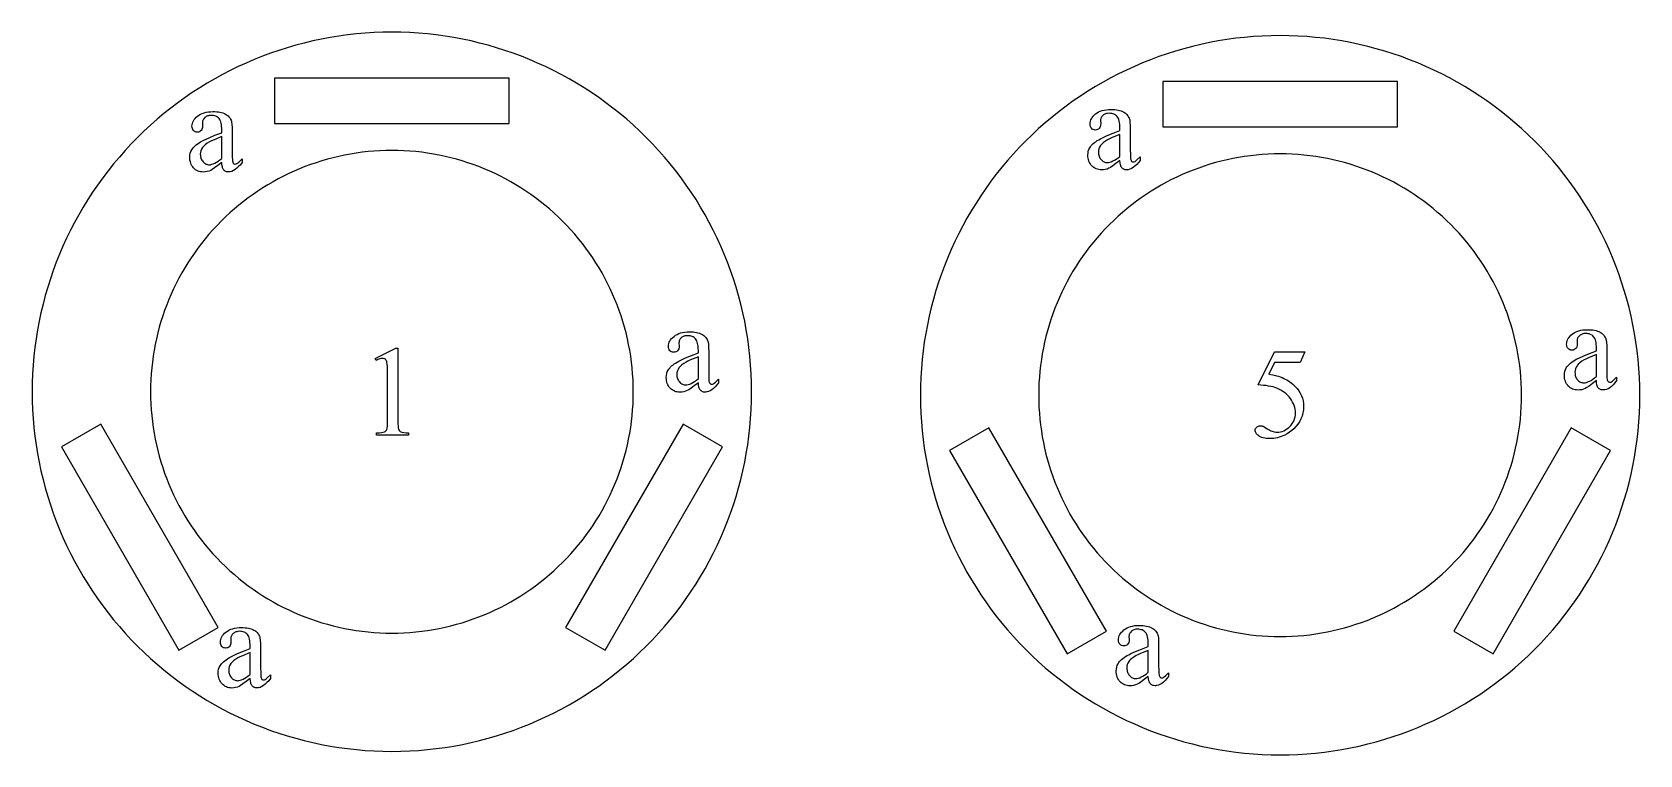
# Model space of a CAD drawing. Extents: x 9 to 960, y -397 to 558.
# Drawn here: x 13.3 to 183.1, y 19.5 to 95.9 of the extents above; entities that cross this region are included whole.
import ezdxf

# ---------------------------------------------------------------- set-up
doc = ezdxf.new("R2010")
doc.units = 0
doc.header["$MEASUREMENT"] = 0
for name, color, linetype in [('EXT', 1, 'CONTINUOUS'), ('INT', 5, 'CONTINUOUS'), ('POCKET_2_5MM', 3, 'CONTINUOUS'), ('TEXT', 18, 'CONTINUOUS')]:
    doc.layers.add(name, color=color, linetype=linetype)

msp = doc.modelspace()

# ---------------------------------------------------------------- linework, layer by layer
at = {"layer": 'EXT'}
for points in [[(51.31, 95.91, 0.414214), (13.31, 57.91, 0.414214), (51.31, 19.91, 0.414214), (89.31, 57.91, 0.414214)], [(145.13, 95.55, 0.414214), (107.13, 57.55, 0.414214), (145.13, 19.55, 0.414214), (183.13, 57.55, 0.414214)]]:
    msp.add_lwpolyline(points, format="xyb", close=True, dxfattribs=at)
at = {"layer": 'INT'}
for points in [[(51.31, 83.41, 0.414214), (25.81, 57.91, 0.414214), (51.31, 32.41, 0.414214), (76.81, 57.91, 0.414214)], [(145.13, 83.05, 0.414214), (119.63, 57.55, 0.414214), (145.13, 32.05, 0.414214), (170.63, 57.55, 0.414214)]]:
    msp.add_lwpolyline(points, format="xyb", close=True, dxfattribs=at)
at = {"layer": 'POCKET_2_5MM'}
for points in [[(38.91, 86.26), (63.71, 86.26), (63.71, 91.06), (38.91, 91.06)], [(132.73, 85.9), (157.53, 85.9), (157.53, 90.7), (132.73, 90.7)], [(32.96, 33), (20.56, 54.48), (16.4, 52.08), (28.8, 30.6)], [(82.06, 54.48), (69.66, 33), (73.82, 30.6), (86.22, 52.08)], [(126.78, 32.63), (114.38, 54.11), (110.22, 51.71), (122.62, 30.23)], [(175.88, 54.11), (163.48, 32.63), (167.64, 30.23), (180.04, 51.71)]]:
    msp.add_lwpolyline(points, close=True, dxfattribs=at)
at = {"layer": 'TEXT'}
for points in [[(33.34, 82.14), (32.92, 81.81), (32.58, 81.57), (32.33, 81.39), (32.17, 81.3), (31.99, 81.23), (31.8, 81.18), (31.6, 81.14), (31.4, 81.13), (31.25, 81.14), (31.1, 81.16), (30.96, 81.19), (30.83, 81.24), (30.7, 81.3), (30.58, 81.38), (30.47, 81.46), (30.37, 81.57), (30.27, 81.68), (30.19, 81.8), (30.12, 81.93), (30.06, 82.07), (30.02, 82.21), (29.98, 82.37), (29.96, 82.53), (29.96, 82.7), (29.97, 82.92), (30.01, 83.12), (30.07, 83.3), (30.16, 83.47), (30.23, 83.58), (30.32, 83.69), (30.42, 83.8), (30.53, 83.91), (30.65, 84.01), (30.79, 84.12), (30.94, 84.22), (31.1, 84.32), (31.29, 84.42), (31.5, 84.53), (32, 84.76), (32.62, 85.01), (33.34, 85.29), (33.34, 85.53), (33.34, 85.75), (33.32, 85.95), (33.3, 86.13), (33.27, 86.29), (33.23, 86.44), (33.18, 86.57), (33.12, 86.68), (33.05, 86.78), (32.98, 86.86), (32.89, 86.92), (32.8, 86.98), (32.7, 87.03), (32.59, 87.07), (32.47, 87.09), (32.35, 87.11), (32.21, 87.11), (32.02, 87.1), (31.93, 87.08), (31.84, 87.06), (31.76, 87.03), (31.68, 86.99), (31.61, 86.94), (31.55, 86.89), (31.44, 86.77), (31.4, 86.71), (31.36, 86.65), (31.33, 86.58), (31.31, 86.51), (31.3, 86.44), (31.3, 86.37), (31.31, 85.99), (31.3, 85.84), (31.27, 85.72), (31.22, 85.61), (31.16, 85.51), (31.07, 85.44), (30.98, 85.39), (30.87, 85.36), (30.75, 85.35), (30.63, 85.36), (30.52, 85.39), (30.43, 85.45), (30.35, 85.52), (30.28, 85.62), (30.23, 85.73), (30.2, 85.85), (30.19, 85.99), (30.2, 86.13), (30.23, 86.27), (30.27, 86.41), (30.34, 86.54), (30.42, 86.67), (30.52, 86.8), (30.64, 86.92), (30.77, 87.04), (30.93, 87.15), (31.1, 87.25), (31.28, 87.33), (31.48, 87.4), (31.69, 87.45), (31.92, 87.49), (32.16, 87.51), (32.41, 87.52), (32.61, 87.52), (32.8, 87.5), (32.98, 87.48), (33.15, 87.45), (33.31, 87.41), (33.46, 87.37), (33.61, 87.31), (33.74, 87.25), (33.84, 87.19), (33.92, 87.13), (34.01, 87.06), (34.08, 86.98), (34.15, 86.9), (34.21, 86.81), (34.27, 86.71), (34.32, 86.6), (34.35, 86.52), (34.37, 86.42), (34.41, 86.17), (34.43, 85.84), (34.44, 85.44), (34.44, 83.37), (34.45, 82.67), (34.46, 82.45), (34.47, 82.31), (34.49, 82.22), (34.52, 82.14), (34.55, 82.08), (34.58, 82.04), (34.62, 82.01), (34.66, 81.99), (34.71, 81.98), (34.76, 81.98), (34.86, 81.99), (34.94, 82.02), (35.03, 82.09), (35.15, 82.19), (35.48, 82.51), (35.48, 82.14), (35.3, 81.9), (35.11, 81.7), (34.93, 81.53), (34.75, 81.39), (34.58, 81.28), (34.4, 81.2), (34.23, 81.16), (34.14, 81.14), (34.06, 81.14), (33.91, 81.16), (33.83, 81.17), (33.77, 81.2), (33.7, 81.23), (33.65, 81.27), (33.59, 81.31), (33.54, 81.37), (33.5, 81.43), (33.46, 81.5), (33.42, 81.58), (33.4, 81.67), (33.36, 81.88)], [(128.21, 82.36), (127.78, 82.04), (127.45, 81.79), (127.2, 81.62), (127.03, 81.53), (126.85, 81.45), (126.66, 81.4), (126.47, 81.37), (126.27, 81.36), (126.12, 81.37), (125.97, 81.39), (125.83, 81.42), (125.69, 81.47), (125.57, 81.53), (125.45, 81.6), (125.34, 81.69), (125.23, 81.79), (125.14, 81.9), (125.05, 82.02), (124.98, 82.15), (124.92, 82.29), (124.88, 82.44), (124.85, 82.59), (124.83, 82.75), (124.82, 82.93), (124.84, 83.14), (124.87, 83.34), (124.93, 83.53), (125.02, 83.7), (125.1, 83.81), (125.18, 83.92), (125.28, 84.03), (125.39, 84.13), (125.52, 84.24), (125.66, 84.34), (125.81, 84.45), (125.97, 84.55), (126.15, 84.65), (126.36, 84.76), (126.86, 84.99), (127.48, 85.24), (128.21, 85.51), (128.21, 85.75), (128.2, 85.97), (128.19, 86.17), (128.17, 86.36), (128.14, 86.52), (128.09, 86.67), (128.05, 86.8), (127.99, 86.91), (127.92, 87), (127.84, 87.08), (127.76, 87.15), (127.67, 87.21), (127.56, 87.26), (127.46, 87.29), (127.34, 87.32), (127.21, 87.33), (127.08, 87.34), (126.88, 87.33), (126.79, 87.31), (126.7, 87.28), (126.62, 87.25), (126.55, 87.21), (126.48, 87.17), (126.42, 87.11), (126.31, 87), (126.26, 86.94), (126.23, 86.87), (126.2, 86.81), (126.18, 86.74), (126.17, 86.67), (126.16, 86.6), (126.18, 86.21), (126.17, 86.07), (126.14, 85.94), (126.09, 85.83), (126.02, 85.74), (125.94, 85.67), (125.84, 85.62), (125.73, 85.58), (125.61, 85.57), (125.5, 85.59), (125.39, 85.62), (125.29, 85.67), (125.21, 85.75), (125.14, 85.84), (125.09, 85.95), (125.06, 86.08), (125.05, 86.22), (125.06, 86.36), (125.09, 86.5), (125.14, 86.63), (125.2, 86.77), (125.28, 86.9), (125.38, 87.02), (125.5, 87.15), (125.64, 87.27), (125.79, 87.38), (125.96, 87.48), (126.14, 87.56), (126.34, 87.63), (126.55, 87.68), (126.78, 87.72), (127.02, 87.74), (127.28, 87.74), (127.48, 87.74), (127.66, 87.73), (127.84, 87.71), (128.02, 87.68), (128.18, 87.64), (128.33, 87.59), (128.47, 87.54), (128.61, 87.47), (128.7, 87.42), (128.79, 87.36), (128.87, 87.29), (128.95, 87.21), (129.01, 87.12), (129.08, 87.03), (129.13, 86.93), (129.18, 86.83), (129.21, 86.75), (129.24, 86.65), (129.27, 86.39), (129.3, 86.06), (129.3, 85.66), (129.3, 83.6), (129.31, 82.9), (129.32, 82.67), (129.34, 82.53), (129.36, 82.44), (129.38, 82.37), (129.41, 82.31), (129.45, 82.27), (129.48, 82.24), (129.53, 82.22), (129.57, 82.21), (129.62, 82.2), (129.72, 82.21), (129.81, 82.25), (129.89, 82.31), (130.01, 82.41), (130.34, 82.73), (130.34, 82.36), (130.16, 82.13), (129.98, 81.93), (129.8, 81.76), (129.62, 81.62), (129.44, 81.51), (129.27, 81.43), (129.09, 81.38), (129.01, 81.37), (128.92, 81.37), (128.77, 81.38), (128.7, 81.4), (128.63, 81.42), (128.57, 81.45), (128.51, 81.49), (128.46, 81.54), (128.41, 81.59), (128.36, 81.65), (128.32, 81.72), (128.29, 81.81), (128.26, 81.9), (128.22, 82.11)], [(128.21, 82.79), (128.21, 85.11), (127.38, 84.77), (127.1, 84.64), (126.91, 84.55), (126.67, 84.4), (126.46, 84.25), (126.29, 84.09), (126.22, 84.01), (126.16, 83.94), (126.06, 83.77), (125.99, 83.6), (125.95, 83.42), (125.94, 83.24), (125.94, 83.12), (125.96, 83.01), (125.98, 82.9), (126.01, 82.8), (126.05, 82.7), (126.1, 82.61), (126.16, 82.53), (126.22, 82.45), (126.3, 82.37), (126.37, 82.31), (126.45, 82.25), (126.53, 82.21), (126.61, 82.17), (126.7, 82.15), (126.79, 82.13), (126.88, 82.13), (127.01, 82.14), (127.15, 82.17), (127.3, 82.22), (127.46, 82.3), (127.64, 82.39), (127.82, 82.5), (128.01, 82.64)], [(33.34, 82.57), (33.34, 84.88), (32.52, 84.54), (32.24, 84.42), (32.05, 84.32), (31.81, 84.17), (31.6, 84.02), (31.43, 83.87), (31.36, 83.79), (31.3, 83.71), (31.2, 83.55), (31.13, 83.38), (31.09, 83.2), (31.07, 83.01), (31.08, 82.9), (31.09, 82.78), (31.11, 82.68), (31.14, 82.58), (31.18, 82.48), (31.23, 82.39), (31.29, 82.3), (31.36, 82.22), (31.43, 82.15), (31.51, 82.08), (31.58, 82.03), (31.67, 81.98), (31.75, 81.95), (31.83, 81.92), (31.92, 81.91), (32.02, 81.9), (32.15, 81.91), (32.29, 81.95), (32.44, 82), (32.6, 82.07), (32.77, 82.16), (32.95, 82.28), (33.14, 82.41)], [(83.68, 58.87), (83.25, 58.54), (82.91, 58.29), (82.66, 58.12), (82.5, 58.03), (82.32, 57.96), (82.13, 57.91), (81.94, 57.87), (81.74, 57.86), (81.58, 57.87), (81.44, 57.89), (81.3, 57.92), (81.16, 57.97), (81.04, 58.03), (80.92, 58.11), (80.8, 58.19), (80.7, 58.29), (80.6, 58.41), (80.52, 58.53), (80.45, 58.66), (80.39, 58.79), (80.35, 58.94), (80.32, 59.1), (80.3, 59.26), (80.29, 59.43), (80.3, 59.64), (80.34, 59.84), (80.4, 60.03), (80.49, 60.2), (80.56, 60.31), (80.65, 60.42), (80.75, 60.53), (80.86, 60.64), (80.99, 60.74), (81.12, 60.85), (81.27, 60.95), (81.44, 61.05), (81.62, 61.15), (81.83, 61.26), (82.33, 61.49), (82.95, 61.74), (83.68, 62.02), (83.68, 62.26), (83.67, 62.48), (83.66, 62.68), (83.64, 62.86), (83.6, 63.02), (83.56, 63.17), (83.51, 63.3), (83.46, 63.41), (83.39, 63.51), (83.31, 63.58), (83.23, 63.65), (83.13, 63.71), (83.03, 63.76), (82.92, 63.8), (82.81, 63.82), (82.68, 63.84), (82.55, 63.84), (82.35, 63.83), (82.26, 63.81), (82.17, 63.79), (82.09, 63.76), (82.02, 63.72), (81.95, 63.67), (81.88, 63.62), (81.77, 63.5), (81.73, 63.44), (81.69, 63.38), (81.67, 63.31), (81.65, 63.24), (81.64, 63.17), (81.63, 63.1), (81.65, 62.72), (81.64, 62.57), (81.61, 62.44), (81.56, 62.34), (81.49, 62.24), (81.41, 62.17), (81.31, 62.12), (81.2, 62.09), (81.08, 62.08), (80.96, 62.09), (80.86, 62.12), (80.76, 62.18), (80.68, 62.25), (80.61, 62.34), (80.56, 62.45), (80.53, 62.58), (80.52, 62.72), (80.53, 62.86), (80.56, 63), (80.61, 63.14), (80.67, 63.27), (80.75, 63.4), (80.85, 63.53), (80.97, 63.65), (81.11, 63.77), (81.26, 63.88), (81.43, 63.98), (81.61, 64.06), (81.81, 64.13), (82.02, 64.18), (82.25, 64.22), (82.49, 64.24), (82.75, 64.25), (82.94, 64.24), (83.13, 64.23), (83.31, 64.21), (83.48, 64.18), (83.64, 64.14), (83.8, 64.1), (83.94, 64.04), (84.07, 63.98), (84.17, 63.92), (84.26, 63.86), (84.34, 63.79), (84.41, 63.71), (84.48, 63.63), (84.55, 63.54), (84.6, 63.44), (84.65, 63.33), (84.68, 63.25), (84.7, 63.15), (84.74, 62.9), (84.76, 62.57), (84.77, 62.16), (84.77, 60.1), (84.78, 59.4), (84.79, 59.18), (84.8, 59.04), (84.82, 58.95), (84.85, 58.87), (84.88, 58.81), (84.91, 58.77), (84.95, 58.74), (85, 58.72), (85.04, 58.71), (85.09, 58.71), (85.19, 58.72), (85.28, 58.75), (85.36, 58.82), (85.48, 58.92), (85.81, 59.24), (85.81, 58.87), (85.63, 58.63), (85.45, 58.43), (85.27, 58.26), (85.09, 58.12), (84.91, 58.01), (84.74, 57.93), (84.56, 57.89), (84.48, 57.87), (84.39, 57.87), (84.24, 57.88), (84.17, 57.9), (84.1, 57.93), (84.04, 57.96), (83.98, 58), (83.93, 58.04), (83.88, 58.1), (83.83, 58.16), (83.79, 58.23), (83.76, 58.31), (83.73, 58.4), (83.69, 58.61)], [(178.54, 59.09), (178.12, 58.77), (177.78, 58.52), (177.53, 58.35), (177.37, 58.26), (177.18, 58.18), (177, 58.13), (176.8, 58.1), (176.6, 58.09), (176.45, 58.1), (176.3, 58.12), (176.16, 58.15), (176.03, 58.2), (175.9, 58.26), (175.78, 58.33), (175.67, 58.42), (175.56, 58.52), (175.47, 58.63), (175.39, 58.75), (175.32, 58.88), (175.26, 59.02), (175.21, 59.17), (175.18, 59.32), (175.16, 59.48), (175.16, 59.66), (175.17, 59.87), (175.21, 60.07), (175.27, 60.26), (175.35, 60.43), (175.43, 60.54), (175.52, 60.65), (175.62, 60.76), (175.73, 60.86), (175.85, 60.97), (175.99, 61.07), (176.14, 61.17), (176.3, 61.28), (176.48, 61.38), (176.69, 61.48), (177.2, 61.72), (177.81, 61.97), (178.54, 62.24), (178.54, 62.48), (178.54, 62.7), (178.52, 62.9), (178.5, 63.08), (178.47, 63.25), (178.43, 63.4), (178.38, 63.53), (178.32, 63.64), (178.25, 63.73), (178.18, 63.81), (178.09, 63.88), (178, 63.94), (177.9, 63.98), (177.79, 64.02), (177.67, 64.05), (177.55, 64.06), (177.41, 64.07), (177.21, 64.06), (177.12, 64.04), (177.04, 64.01), (176.96, 63.98), (176.88, 63.94), (176.81, 63.9), (176.75, 63.84), (176.64, 63.73), (176.6, 63.67), (176.56, 63.6), (176.53, 63.54), (176.51, 63.47), (176.5, 63.4), (176.5, 63.33), (176.51, 62.94), (176.5, 62.8), (176.47, 62.67), (176.42, 62.56), (176.35, 62.47), (176.27, 62.4), (176.17, 62.35), (176.07, 62.31), (175.95, 62.3), (175.83, 62.31), (175.72, 62.35), (175.63, 62.4), (175.54, 62.48), (175.48, 62.57), (175.43, 62.68), (175.4, 62.81), (175.39, 62.95), (175.4, 63.09), (175.42, 63.23), (175.47, 63.36), (175.53, 63.5), (175.62, 63.62), (175.72, 63.75), (175.84, 63.88), (175.97, 64), (176.13, 64.11), (176.29, 64.21), (176.48, 64.29), (176.67, 64.35), (176.89, 64.41), (177.11, 64.44), (177.36, 64.47), (177.61, 64.47), (177.81, 64.47), (178, 64.46), (178.18, 64.44), (178.35, 64.41), (178.51, 64.37), (178.66, 64.32), (178.81, 64.27), (178.94, 64.2), (179.03, 64.15), (179.12, 64.08), (179.2, 64.02), (179.28, 63.94), (179.35, 63.85), (179.41, 63.76), (179.47, 63.66), (179.52, 63.56), (179.54, 63.48), (179.57, 63.38), (179.61, 63.12), (179.63, 62.79), (179.64, 62.39), (179.64, 60.33), (179.64, 59.62), (179.65, 59.4), (179.67, 59.26), (179.69, 59.17), (179.71, 59.1), (179.74, 59.04), (179.78, 59), (179.82, 58.97), (179.86, 58.95), (179.91, 58.94), (179.95, 58.93), (180.05, 58.94), (180.14, 58.98), (180.23, 59.04), (180.34, 59.14), (180.68, 59.46), (180.68, 59.09), (180.49, 58.86), (180.31, 58.66), (180.13, 58.48), (179.95, 58.34), (179.77, 58.24), (179.6, 58.16), (179.43, 58.11), (179.34, 58.1), (179.26, 58.1), (179.1, 58.11), (179.03, 58.13), (178.97, 58.15), (178.9, 58.18), (178.84, 58.22), (178.79, 58.27), (178.74, 58.32), (178.69, 58.38), (178.66, 58.45), (178.62, 58.54), (178.59, 58.63), (178.56, 58.84)], [(49.54, 61.44), (51.73, 62.51), (51.95, 62.51), (51.95, 54.91), (51.95, 54.56), (51.96, 54.29), (51.98, 54.09), (52.01, 53.96), (52.05, 53.88), (52.11, 53.8), (52.18, 53.73), (52.27, 53.68), (52.4, 53.63), (52.57, 53.6), (52.8, 53.58), (53.08, 53.57), (53.08, 53.32), (49.7, 53.32), (49.7, 53.57), (49.99, 53.58), (50.22, 53.6), (50.4, 53.63), (50.52, 53.68), (50.61, 53.73), (50.68, 53.79), (50.74, 53.86), (50.78, 53.93), (50.81, 54.06), (50.83, 54.26), (50.85, 54.54), (50.85, 54.91), (50.85, 59.77), (50.85, 60.21), (50.84, 60.57), (50.81, 60.84), (50.79, 61.03), (50.76, 61.13), (50.72, 61.21), (50.67, 61.28), (50.62, 61.34), (50.55, 61.38), (50.48, 61.41), (50.4, 61.43), (50.32, 61.44), (50.19, 61.43), (50.03, 61.39), (49.84, 61.32), (49.64, 61.23)], [(83.68, 59.3), (83.68, 61.61), (82.85, 61.27), (82.57, 61.15), (82.38, 61.05), (82.14, 60.9), (81.93, 60.75), (81.76, 60.6), (81.69, 60.52), (81.63, 60.44), (81.53, 60.28), (81.46, 60.11), (81.42, 59.93), (81.41, 59.74), (81.41, 59.62), (81.42, 59.51), (81.45, 59.41), (81.48, 59.3), (81.52, 59.21), (81.57, 59.12), (81.62, 59.03), (81.69, 58.95), (81.76, 58.87), (81.84, 58.81), (81.92, 58.76), (82, 58.71), (82.08, 58.68), (82.17, 58.65), (82.26, 58.64), (82.35, 58.63), (82.48, 58.64), (82.62, 58.67), (82.77, 58.73), (82.93, 58.8), (83.1, 58.89), (83.28, 59.01), (83.48, 59.14)], [(147.75, 62.13), (147.24, 61), (144.53, 61), (143.94, 59.79), (144.37, 59.71), (144.77, 59.61), (144.97, 59.55), (145.15, 59.48), (145.34, 59.41), (145.51, 59.33), (145.68, 59.25), (145.85, 59.16), (146.01, 59.06), (146.16, 58.96), (146.31, 58.85), (146.46, 58.73), (146.59, 58.61), (146.72, 58.48), (146.93, 58.25), (147.11, 58.01), (147.26, 57.76), (147.39, 57.5), (147.48, 57.23), (147.55, 56.95), (147.59, 56.66), (147.61, 56.36), (147.6, 56.18), (147.59, 56.01), (147.57, 55.84), (147.54, 55.67), (147.49, 55.51), (147.45, 55.35), (147.39, 55.2), (147.32, 55.04), (147.17, 54.75), (146.99, 54.48), (146.8, 54.24), (146.59, 54.01), (146.37, 53.81), (146.13, 53.63), (145.88, 53.47), (145.62, 53.33), (145.43, 53.25), (145.23, 53.17), (145.04, 53.11), (144.84, 53.06), (144.65, 53.02), (144.45, 52.99), (144.25, 52.97), (144.05, 52.97), (143.85, 52.97), (143.67, 52.98), (143.5, 53), (143.35, 53.03), (143.21, 53.07), (143.08, 53.12), (142.97, 53.18), (142.87, 53.24), (142.79, 53.31), (142.71, 53.38), (142.65, 53.46), (142.6, 53.53), (142.56, 53.61), (142.53, 53.69), (142.51, 53.77), (142.5, 53.85), (142.51, 53.94), (142.54, 54.02), (142.59, 54.1), (142.66, 54.18), (142.74, 54.24), (142.83, 54.28), (142.93, 54.31), (143.04, 54.32), (143.2, 54.31), (143.28, 54.29), (143.34, 54.27), (143.52, 54.17), (143.78, 53.99), (143.91, 53.91), (144.03, 53.84), (144.16, 53.78), (144.29, 53.74), (144.41, 53.7), (144.54, 53.67), (144.67, 53.65), (144.79, 53.65), (144.98, 53.66), (145.17, 53.69), (145.35, 53.73), (145.52, 53.8), (145.69, 53.88), (145.85, 53.98), (146.01, 54.1), (146.16, 54.24), (146.3, 54.39), (146.41, 54.55), (146.52, 54.71), (146.6, 54.89), (146.66, 55.07), (146.71, 55.26), (146.74, 55.46), (146.74, 55.67), (146.74, 55.87), (146.71, 56.07), (146.67, 56.26), (146.61, 56.46), (146.54, 56.64), (146.45, 56.83), (146.34, 57.01), (146.22, 57.19), (146.08, 57.36), (145.93, 57.52), (145.77, 57.68), (145.6, 57.82), (145.41, 57.95), (145.21, 58.07), (145, 58.18), (144.77, 58.28), (144.58, 58.35), (144.38, 58.42), (144.16, 58.47), (143.92, 58.52), (143.66, 58.56), (143.39, 58.59), (143.11, 58.61), (142.8, 58.63), (144.53, 62.13)], [(178.54, 59.52), (178.54, 61.84), (177.72, 61.5), (177.44, 61.37), (177.25, 61.28), (177, 61.13), (176.8, 60.98), (176.63, 60.82), (176.56, 60.74), (176.5, 60.66), (176.4, 60.5), (176.33, 60.33), (176.29, 60.15), (176.27, 59.97), (176.28, 59.85), (176.29, 59.74), (176.31, 59.63), (176.34, 59.53), (176.38, 59.43), (176.43, 59.34), (176.49, 59.26), (176.56, 59.17), (176.63, 59.1), (176.7, 59.04), (176.78, 58.98), (176.86, 58.94), (176.95, 58.9), (177.03, 58.88), (177.12, 58.86), (177.21, 58.86), (177.34, 58.87), (177.49, 58.9), (177.64, 58.95), (177.8, 59.03), (177.97, 59.12), (178.15, 59.23), (178.34, 59.37)], [(36.34, 27.62), (35.92, 27.29), (35.58, 27.05), (35.33, 26.88), (35.17, 26.78), (34.99, 26.71), (34.8, 26.66), (34.6, 26.63), (34.4, 26.61), (34.25, 26.62), (34.1, 26.64), (33.96, 26.68), (33.83, 26.72), (33.7, 26.78), (33.58, 26.86), (33.47, 26.95), (33.37, 27.05), (33.27, 27.16), (33.19, 27.28), (33.12, 27.41), (33.06, 27.55), (33.02, 27.69), (32.98, 27.85), (32.96, 28.01), (32.96, 28.18), (32.97, 28.4), (33.01, 28.6), (33.07, 28.78), (33.16, 28.95), (33.23, 29.06), (33.32, 29.17), (33.42, 29.28), (33.53, 29.39), (33.65, 29.49), (33.79, 29.6), (33.94, 29.7), (34.1, 29.8), (34.29, 29.9), (34.5, 30.01), (35, 30.24), (35.62, 30.5), (36.34, 30.77), (36.34, 31.01), (36.34, 31.23), (36.32, 31.43), (36.3, 31.61), (36.27, 31.78), (36.23, 31.92), (36.18, 32.05), (36.12, 32.16), (36.05, 32.26), (35.98, 32.34), (35.89, 32.4), (35.8, 32.46), (35.7, 32.51), (35.59, 32.55), (35.47, 32.57), (35.35, 32.59), (35.21, 32.6), (35.02, 32.58), (34.93, 32.56), (34.84, 32.54), (34.76, 32.51), (34.68, 32.47), (34.61, 32.42), (34.55, 32.37), (34.44, 32.25), (34.4, 32.19), (34.36, 32.13), (34.33, 32.06), (34.31, 31.99), (34.3, 31.92), (34.3, 31.85), (34.31, 31.47), (34.3, 31.32), (34.27, 31.2), (34.22, 31.09), (34.16, 31), (34.07, 30.92), (33.98, 30.87), (33.87, 30.84), (33.75, 30.83), (33.63, 30.84), (33.52, 30.87), (33.43, 30.93), (33.35, 31), (33.28, 31.1), (33.23, 31.21), (33.2, 31.33), (33.19, 31.47), (33.2, 31.61), (33.23, 31.75), (33.27, 31.89), (33.34, 32.02), (33.42, 32.15), (33.52, 32.28), (33.64, 32.4), (33.77, 32.52), (33.93, 32.63), (34.1, 32.73), (34.28, 32.81), (34.48, 32.88), (34.69, 32.93), (34.92, 32.97), (35.16, 32.99), (35.41, 33), (35.61, 33), (35.8, 32.98), (35.98, 32.96), (36.15, 32.93), (36.31, 32.89), (36.46, 32.85), (36.61, 32.79), (36.74, 32.73), (36.84, 32.67), (36.92, 32.61), (37.01, 32.54), (37.08, 32.46), (37.15, 32.38), (37.21, 32.29), (37.27, 32.19), (37.32, 32.08), (37.35, 32), (37.37, 31.9), (37.41, 31.65), (37.43, 31.32), (37.44, 30.92), (37.44, 28.85), (37.45, 28.15), (37.46, 27.93), (37.47, 27.79), (37.49, 27.7), (37.52, 27.62), (37.55, 27.57), (37.58, 27.52), (37.62, 27.5), (37.66, 27.47), (37.71, 27.46), (37.76, 27.46), (37.86, 27.47), (37.94, 27.5), (38.03, 27.57), (38.15, 27.67), (38.48, 27.99), (38.48, 27.62), (38.3, 27.38), (38.11, 27.18), (37.93, 27.01), (37.75, 26.87), (37.58, 26.76), (37.4, 26.68), (37.23, 26.64), (37.14, 26.63), (37.06, 26.62), (36.91, 26.64), (36.83, 26.65), (36.77, 26.68), (36.71, 26.71), (36.65, 26.75), (36.59, 26.79), (36.54, 26.85), (36.5, 26.91), (36.46, 26.98), (36.42, 27.06), (36.4, 27.15), (36.36, 27.36)], [(131.21, 27.84), (130.78, 27.52), (130.45, 27.27), (130.2, 27.1), (130.03, 27.01), (129.85, 26.93), (129.66, 26.88), (129.47, 26.85), (129.27, 26.84), (129.12, 26.85), (128.97, 26.87), (128.83, 26.9), (128.69, 26.95), (128.57, 27.01), (128.45, 27.08), (128.34, 27.17), (128.23, 27.27), (128.14, 27.38), (128.05, 27.5), (127.98, 27.63), (127.92, 27.77), (127.88, 27.92), (127.85, 28.07), (127.83, 28.24), (127.82, 28.41), (127.84, 28.62), (127.87, 28.82), (127.93, 29.01), (128.02, 29.18), (128.1, 29.29), (128.18, 29.4), (128.28, 29.51), (128.39, 29.61), (128.52, 29.72), (128.66, 29.82), (128.81, 29.93), (128.97, 30.03), (129.15, 30.13), (129.36, 30.24), (129.86, 30.47), (130.48, 30.72), (131.21, 31), (131.21, 31.23), (131.2, 31.45), (131.19, 31.65), (131.17, 31.84), (131.14, 32), (131.09, 32.15), (131.05, 32.28), (130.99, 32.39), (130.92, 32.48), (130.84, 32.56), (130.76, 32.63), (130.67, 32.69), (130.56, 32.74), (130.46, 32.77), (130.34, 32.8), (130.21, 32.82), (130.08, 32.82), (129.88, 32.81), (129.79, 32.79), (129.7, 32.76), (129.62, 32.73), (129.55, 32.69), (129.48, 32.65), (129.42, 32.6), (129.31, 32.48), (129.26, 32.42), (129.23, 32.35), (129.2, 32.29), (129.18, 32.22), (129.17, 32.15), (129.16, 32.08), (129.18, 31.69), (129.17, 31.55), (129.14, 31.42), (129.09, 31.31), (129.02, 31.22), (128.94, 31.15), (128.84, 31.1), (128.73, 31.07), (128.61, 31.06), (128.5, 31.07), (128.39, 31.1), (128.29, 31.15), (128.21, 31.23), (128.14, 31.32), (128.09, 31.43), (128.06, 31.56), (128.06, 31.7), (128.06, 31.84), (128.09, 31.98), (128.14, 32.11), (128.2, 32.25), (128.28, 32.38), (128.38, 32.5), (128.5, 32.63), (128.64, 32.75), (128.79, 32.86), (128.96, 32.96), (129.14, 33.04), (129.34, 33.11), (129.55, 33.16), (129.78, 33.2), (130.02, 33.22), (130.28, 33.23), (130.48, 33.22), (130.67, 33.21), (130.84, 33.19), (131.02, 33.16), (131.18, 33.12), (131.33, 33.07), (131.47, 33.02), (131.61, 32.95), (131.7, 32.9), (131.79, 32.84), (131.87, 32.77), (131.95, 32.69), (132.02, 32.61), (132.08, 32.51), (132.13, 32.42), (132.18, 32.31), (132.21, 32.23), (132.24, 32.13), (132.27, 31.87), (132.3, 31.55), (132.3, 31.14), (132.3, 29.08), (132.31, 28.38), (132.32, 28.15), (132.34, 28.01), (132.36, 27.92), (132.38, 27.85), (132.41, 27.79), (132.45, 27.75), (132.49, 27.72), (132.53, 27.7), (132.57, 27.69), (132.62, 27.68), (132.72, 27.7), (132.81, 27.73), (132.89, 27.79), (133.01, 27.89), (133.34, 28.21), (133.34, 27.84), (133.16, 27.61), (132.98, 27.41), (132.8, 27.24), (132.62, 27.1), (132.44, 26.99), (132.27, 26.91), (132.09, 26.86), (132.01, 26.85), (131.92, 26.85), (131.77, 26.86), (131.7, 26.88), (131.63, 26.9), (131.57, 26.94), (131.51, 26.97), (131.46, 27.02), (131.41, 27.07), (131.36, 27.13), (131.32, 27.21), (131.29, 27.29), (131.26, 27.38), (131.22, 27.59)], [(131.21, 28.27), (131.21, 30.59), (130.38, 30.25), (130.1, 30.12), (129.91, 30.03), (129.67, 29.88), (129.46, 29.73), (129.29, 29.57), (129.22, 29.5), (129.16, 29.42), (129.06, 29.25), (128.99, 29.08), (128.95, 28.9), (128.94, 28.72), (128.94, 28.6), (128.96, 28.49), (128.98, 28.38), (129.01, 28.28), (129.05, 28.19), (129.1, 28.09), (129.16, 28.01), (129.22, 27.93), (129.3, 27.85), (129.37, 27.79), (129.45, 27.73), (129.53, 27.69), (129.61, 27.65), (129.7, 27.63), (129.79, 27.62), (129.88, 27.61), (130.01, 27.62), (130.15, 27.65), (130.3, 27.7), (130.46, 27.78), (130.64, 27.87), (130.82, 27.98), (131.01, 28.12)], [(36.34, 28.05), (36.34, 30.36), (35.52, 30.02), (35.24, 29.9), (35.05, 29.8), (34.81, 29.65), (34.6, 29.5), (34.43, 29.35), (34.36, 29.27), (34.3, 29.19), (34.2, 29.03), (34.13, 28.86), (34.09, 28.68), (34.07, 28.49), (34.08, 28.38), (34.09, 28.26), (34.11, 28.16), (34.14, 28.06), (34.18, 27.96), (34.23, 27.87), (34.29, 27.78), (34.36, 27.7), (34.43, 27.63), (34.51, 27.56), (34.58, 27.51), (34.67, 27.46), (34.75, 27.43), (34.84, 27.4), (34.92, 27.39), (35.02, 27.38), (35.15, 27.4), (35.29, 27.43), (35.44, 27.48), (35.6, 27.55), (35.77, 27.64), (35.95, 27.76), (36.14, 27.89)]]:
    msp.add_lwpolyline(points, close=True, dxfattribs=at)

doc.saveas('drawing.dxf')
